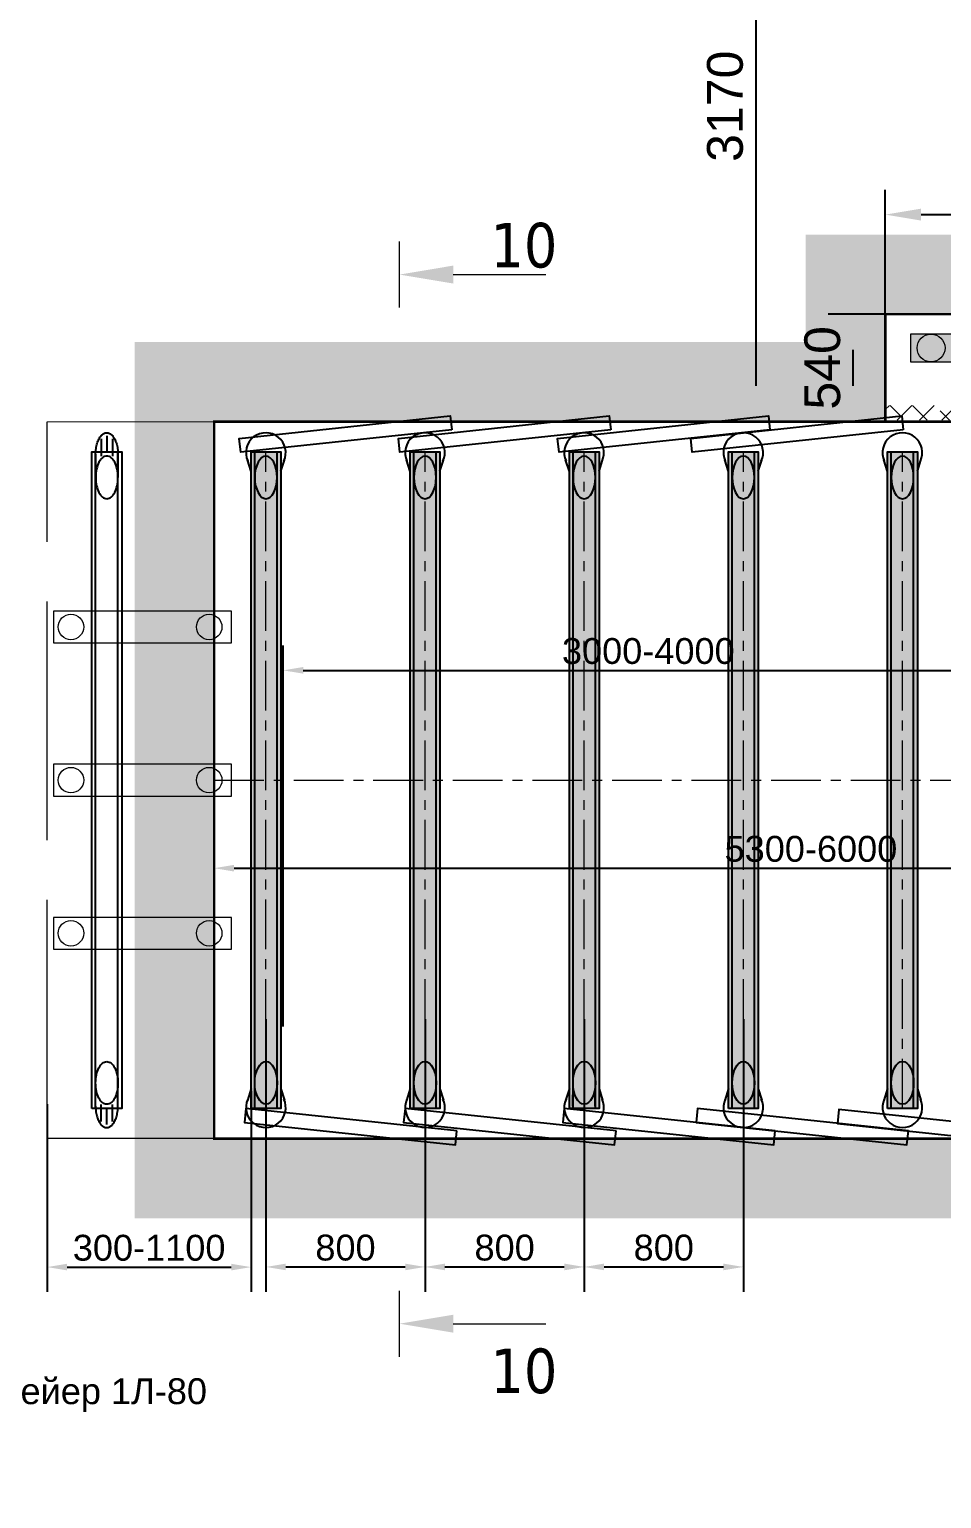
# Model space of a CAD drawing. Header units: inches. Extents: x 523 to 1492, y 69 to 539.
# Drawn here: x 660.4 to 706.3, y 250.1 to 324 of the extents above; entities that cross this region are included whole.
import ezdxf
from ezdxf import colors
from ezdxf.entities.mleader import LeaderData, LeaderLine
from ezdxf.math import Vec2, Vec3

# ---------------------------------------------------------------- set-up
doc = ezdxf.new("R2010")
doc.units = ezdxf.units.IN
doc.header["$MEASUREMENT"] = 0
doc.linetypes.add('ACAD_ISO02W100', pattern=[15, 12, -3])
doc.linetypes.add('CENTERX2', pattern=[4, 2.5, -0.5, 0.5, -0.5])
doc.styles.get("Standard").update_dxf_attribs({"font": 'arial.ttf'})
doc.styles.add('стиль', font='tahoma.ttf')
doc.dimstyles.new('ISO-25', dxfattribs={"dimtxt": 2.5, "dimasz": 2.5, "dimexe": 1.25, "dimexo": 0, "dimtad": 1, "dimdec": 0, "dimtxsty": 'Standard', "dimcen": 2.5, "dimadec": 0, "dimazin": 0, "dimtfac": 1, "dimtdec": 0, "dimtmove": 0, "dimatfit": 3, "dimfxl": 0, "dimarcsym": 0})

# ---------------------------------------------------------------- blocks, each defined once
blk = doc.blocks.new('*D201')
at = {"color": 0, "linetype": 'ByBlock', "lineweight": -2}
for p, q in [((738.661, 335.939), (695.693, 335.939)), ((696.943, 334.139), (696.943, 306.039)), ((737.827, 304.239), (695.693, 304.239))]:
    blk.add_line(p, q, dxfattribs=at)
at = {"color": 0, "linetype": 'ByBlock'}
for points in [[(696.643, 334.139), (697.243, 334.139), (696.943, 335.939)], [(696.643, 306.039), (697.243, 306.039), (696.943, 304.239)]]:
    blk.add_solid(points, dxfattribs=at)
at = {"layer": 'Defpoints', "color": 0, "linetype": 'ByBlock'}
for p in [(738.661, 335.939), (696.943, 304.239), (737.827, 304.239)]:
    blk.add_point(p, dxfattribs=at)
at = {"color": 0, "linetype": 'ByBlock', "lineweight": 15, "insert": (695.398, 320.089), "char_height": 1.8, "attachment_point": 5, "rotation": 90}
blk.add_mtext('3170', dxfattribs=at)
blk = doc.blocks.new('*D102')
at = {"color": 0, "linetype": 'ByBlock', "lineweight": -2}
for p, q in [((671.564, 270.606), (671.564, 260.494)), ((661.314, 269.929), (661.314, 260.494)), ((662.314, 261.744), (670.564, 261.744))]:
    blk.add_line(p, q, dxfattribs=at)
at = {"color": 0, "linetype": 'ByBlock'}
for points in [[(662.314, 261.911), (662.314, 261.578), (661.314, 261.744)], [(670.564, 261.911), (670.564, 261.578), (671.564, 261.744)]]:
    blk.add_solid(points, dxfattribs=at)
at = {"layer": 'Defpoints', "color": 0, "linetype": 'ByBlock'}
for p in [(671.564, 270.606), (661.314, 269.929), (671.564, 261.744)]:
    blk.add_point(p, dxfattribs=at)
at = {"color": 0, "linetype": 'ByBlock', "lineweight": 15, "insert": (666.439, 262.708), "char_height": 1.3, "attachment_point": 5}
blk.add_mtext('300-1100', dxfattribs=at)
blk = doc.blocks.new('Рама 3.3м')
blk.add_hatch(color=7).paths.add_polyline_path([(-1622.029, -523.338), (-1622.029, -490.338), (-1620.534, -490.338), (-1620.534, -523.338)])
at = {"color": 22}
for p, q in [((-1622.029, -491.333), (-1622.216, -490.744)), ((-1620.534, -491.316), (-1620.356, -490.75)), ((-1621.846, -523.224), (-1621.843, -522.055)), ((-1620.724, -523.224), (-1620.721, -522.055)), ((-1622.029, -522.343), (-1622.216, -522.932)), ((-1620.534, -522.36), (-1620.356, -522.927))]:
    blk.add_line(p, q, dxfattribs=at)
at = {"color": 252}
for p, q in [((-1621.845, -523.338), (-1621.845, -490.338)), ((-1620.72, -523.338), (-1620.72, -490.338))]:
    blk.add_line(p, q, dxfattribs=at)
at = {"color": 7, "linetype": 'CENTERX2', "lineweight": 0}
blk.add_line((-1621.281, -523.338), (-1621.281, -490.338), dxfattribs=at)
at = {"color": 252}
blk.add_lwpolyline([(-1622.029, -523.338), (-1622.029, -490.338), (-1620.534, -490.338), (-1620.534, -523.338)], close=True, dxfattribs=at)
at = {"color": 22}
for centre, start, end in [((-1621.285, -490.379), 334.60006, 204.62403), ((-1621.285, -523.297), 155.37597, 25.39994)]:
    blk.add_arc(centre, 1, start, end, dxfattribs=at)
at = {"color": 22, "extrusion": (0, 0, -1)}
blk.add_ellipse((-1621.282, -491.622), major_axis=(0, 1.073), ratio=0.522788, dxfattribs=at)
at = {"color": 22}
blk.add_ellipse((-1621.282, -522.055), major_axis=(0, -1.073), ratio=0.522788, dxfattribs=at)
blk = doc.blocks.new('*D193')
at = {"color": 0, "linetype": 'ByBlock', "lineweight": -2}
for p, q in [((669.709, 304.239), (669.709, 280.544)), ((729.709, 304.239), (729.709, 280.544)), ((670.709, 281.794), (728.709, 281.794))]:
    blk.add_line(p, q, dxfattribs=at)
at = {"color": 0, "linetype": 'ByBlock'}
for points in [[(670.709, 281.961), (670.709, 281.627), (669.709, 281.794)], [(728.709, 281.961), (728.709, 281.627), (729.709, 281.794)]]:
    blk.add_solid(points, dxfattribs=at)
at = {"layer": 'Defpoints', "color": 0, "linetype": 'ByBlock'}
for p in [(669.709, 304.239), (729.709, 304.239), (729.709, 281.794)]:
    blk.add_point(p, dxfattribs=at)
at = {"color": 0, "linetype": 'ByBlock', "lineweight": 15, "insert": (699.709, 282.758), "char_height": 1.3, "attachment_point": 5}
blk.add_mtext('5300-6000', dxfattribs=at)
blk = doc.blocks.new('*D194')
at = {"color": 0, "linetype": 'ByBlock', "lineweight": -2}
for p, q in [((709.884, 294.081), (709.884, 290.486)), ((673.185, 273.834), (673.185, 292.986)), ((674.185, 291.736), (708.884, 291.736))]:
    blk.add_line(p, q, dxfattribs=at)
at = {"color": 0, "linetype": 'ByBlock'}
for points in [[(674.185, 291.903), (674.185, 291.57), (673.185, 291.736)], [(708.884, 291.903), (708.884, 291.57), (709.884, 291.736)]]:
    blk.add_solid(points, dxfattribs=at)
at = {"layer": 'Defpoints', "color": 0, "linetype": 'ByBlock'}
for p in [(709.884, 294.081), (709.884, 291.736), (673.185, 273.834)]:
    blk.add_point(p, dxfattribs=at)
at = {"color": 0, "linetype": 'ByBlock', "lineweight": 15, "insert": (691.534, 292.7), "char_height": 1.3, "attachment_point": 5}
blk.add_mtext('3000-4000', dxfattribs=at)
blk = doc.blocks.new('*D287')
at = {"color": 0, "linetype": 'ByBlock', "lineweight": -2}
for p, q in [((672.311, 274.212), (672.311, 260.502)), ((680.311, 274.212), (680.311, 260.502)), ((673.311, 261.752), (679.311, 261.752))]:
    blk.add_line(p, q, dxfattribs=at)
at = {"color": 0, "linetype": 'ByBlock'}
for points in [[(673.311, 261.919), (673.311, 261.585), (672.311, 261.752)], [(679.311, 261.919), (679.311, 261.585), (680.311, 261.752)]]:
    blk.add_solid(points, dxfattribs=at)
at = {"layer": 'Defpoints', "color": 0, "linetype": 'ByBlock'}
for p in [(672.311, 274.212), (680.311, 274.212), (680.311, 261.752)]:
    blk.add_point(p, dxfattribs=at)
at = {"color": 0, "linetype": 'ByBlock', "lineweight": 15, "insert": (676.311, 262.716), "char_height": 1.3, "attachment_point": 5}
blk.add_mtext('800', dxfattribs=at)
blk = doc.blocks.new('ш.брус 3.0м')
at = {"linetype": 'ByBlock', "lineweight": 15}
blk.add_hatch(color=254, dxfattribs=at).paths.add_polyline_path([(-531.412, -4774.534), (-531.412, -4775.934), (-501.412, -4775.934), (-501.412, -4774.534)])
at = {"color": 7, "linetype": 'ByBlock', "lineweight": 15}
blk.add_lwpolyline([(-531.412, -4775.934), (-501.412, -4775.934), (-501.412, -4774.534), (-531.412, -4774.534)], close=True, dxfattribs=at)
blk.add_lwpolyline([(-531.412, -4774.534), (-531.412, -4775.934), (-501.412, -4775.934), (-501.412, -4774.534), (-531.412, -4774.534)], dxfattribs=at)
blk = doc.blocks.new('S - 140')
at = {"linetype": 'ByBlock', "lineweight": 15}
h = blk.add_hatch(color=7, dxfattribs=at)
edge = h.paths.add_edge_path()
edge.add_arc((1417, -1396.7), 70, 0, 360)
at = {"color": 7, "linetype": 'ByBlock', "lineweight": 15}
blk.add_circle((1417, -1396.7), 70, dxfattribs=at)
blk = doc.blocks.new('*D289')
at = {"color": 0, "linetype": 'ByBlock', "lineweight": -2}
for p, q in [((703.449, 309.642), (700.583, 309.642)), ((701.833, 306.039), (701.833, 307.842)), ((705.313, 304.239), (700.583, 304.239))]:
    blk.add_line(p, q, dxfattribs=at)
at = {"color": 0, "linetype": 'ByBlock'}
for points in [[(701.533, 307.842), (702.133, 307.842), (701.833, 309.642)], [(701.533, 306.039), (702.133, 306.039), (701.833, 304.239)]]:
    blk.add_solid(points, dxfattribs=at)
at = {"layer": 'Defpoints', "color": 0, "linetype": 'ByBlock'}
for p in [(701.833, 309.642), (703.449, 309.642), (705.313, 304.239)]:
    blk.add_point(p, dxfattribs=at)
at = {"color": 0, "linetype": 'ByBlock', "lineweight": 15, "insert": (700.289, 306.94), "char_height": 1.8, "attachment_point": 5, "rotation": 90}
blk.add_mtext('540', dxfattribs=at)
blk = doc.blocks.new('*D290')
at = {"color": 0, "linetype": 'ByBlock', "lineweight": -2}
for p, q in [((703.449, 309.642), (703.449, 315.891)), ((729.709, 309.642), (729.709, 315.891)), ((705.249, 314.641), (727.909, 314.641))]:
    blk.add_line(p, q, dxfattribs=at)
at = {"color": 0, "linetype": 'ByBlock'}
for points in [[(705.249, 314.941), (705.249, 314.341), (703.449, 314.641)], [(727.909, 314.941), (727.909, 314.341), (729.709, 314.641)]]:
    blk.add_solid(points, dxfattribs=at)
at = {"layer": 'Defpoints', "color": 0, "linetype": 'ByBlock'}
for p in [(729.709, 314.641), (703.449, 309.642), (729.709, 309.642)]:
    blk.add_point(p, dxfattribs=at)
at = {"color": 0, "linetype": 'ByBlock', "lineweight": 15, "insert": (716.579, 316.185), "char_height": 1.8, "attachment_point": 5}
blk.add_mtext('900-2600', dxfattribs=at)
blk = doc.blocks.new('*D306')
at = {"color": 0, "linetype": 'ByBlock', "lineweight": -2}
for p, q in [((680.311, 274.212), (680.311, 260.502)), ((688.311, 274.212), (688.311, 260.502)), ((681.311, 261.752), (687.311, 261.752))]:
    blk.add_line(p, q, dxfattribs=at)
at = {"color": 0, "linetype": 'ByBlock'}
for points in [[(681.311, 261.919), (681.311, 261.585), (680.311, 261.752)], [(687.311, 261.919), (687.311, 261.585), (688.311, 261.752)]]:
    blk.add_solid(points, dxfattribs=at)
at = {"layer": 'Defpoints', "color": 0, "linetype": 'ByBlock'}
for p in [(680.311, 274.212), (688.311, 274.212), (688.311, 261.752)]:
    blk.add_point(p, dxfattribs=at)
at = {"color": 0, "linetype": 'ByBlock', "lineweight": 15, "insert": (684.311, 262.716), "char_height": 1.3, "attachment_point": 5}
blk.add_mtext('800', dxfattribs=at)
blk = doc.blocks.new('*D307')
at = {"color": 0, "linetype": 'ByBlock', "lineweight": -2}
for p, q in [((688.311, 274.212), (688.311, 260.502)), ((696.311, 274.212), (696.311, 260.502)), ((689.311, 261.752), (695.311, 261.752))]:
    blk.add_line(p, q, dxfattribs=at)
at = {"color": 0, "linetype": 'ByBlock'}
for points in [[(689.311, 261.919), (689.311, 261.585), (688.311, 261.752)], [(695.311, 261.919), (695.311, 261.585), (696.311, 261.752)]]:
    blk.add_solid(points, dxfattribs=at)
at = {"layer": 'Defpoints', "color": 0, "linetype": 'ByBlock'}
for p in [(688.311, 274.212), (696.311, 274.212), (696.311, 261.752)]:
    blk.add_point(p, dxfattribs=at)
at = {"color": 0, "linetype": 'ByBlock', "lineweight": 15, "insert": (692.311, 262.716), "char_height": 1.3, "attachment_point": 5}
blk.add_mtext('800', dxfattribs=at)

msp = doc.modelspace()

# ---------------------------------------------------------------- hatches: boundary and pattern name
at = {"linetype": 'ByBlock', "lineweight": 15}
h = msp.add_hatch(dxfattribs=at)
h.set_pattern_fill('ANSI38', scale=0.25, style=0)
h.set_pattern_definition([(45, (-1070.4876, 3958.34645), (-0.561266, 0.561266), []), (135, (-1070.4876, 3958.34645), (-1.68379802, 0.561266), [1.984375, -1.190625])])
h.paths.add_polyline_path([(729.709, 304.308), (729.709, 305.043), (703.449, 305.043), (703.449, 304.308)])

# ---------------------------------------------------------------- linework, layer by layer
at = {"color": 7, "linetype": 'ByBlock', "lineweight": 15}
for p, q in [((679.025, 309.969), (679.025, 313.289)), ((681.725, 311.629), (686.376, 311.629)), ((738.661, 304.239), (688.661, 304.239)), ((679.025, 257.239), (679.025, 260.559)), ((681.725, 258.899), (686.376, 258.899))]:
    msp.add_line(p, q, dxfattribs=at)
msp.add_line((949.259, 304.239), (688.661, 304.239))
msp.add_line((949.259, 304.239), (688.661, 304.239))
at = {"color": 5, "linetype": 'ACAD_ISO02W100'}
for p, q in [((664.31, 303.523), (664.312, 302.697)), ((664.028, 303.377), (664.028, 302.509)), ((664.596, 303.373), (664.597, 302.509)), ((663.749, 302.605), (663.752, 301.436)), ((664.871, 302.605), (664.874, 301.436)), ((663.748, 269.828), (663.75, 270.998)), ((664.87, 269.828), (664.872, 270.998)), ((664.027, 269.056), (664.027, 269.924)), ((664.595, 269.06), (664.595, 269.924))]:
    msp.add_line(p, q, dxfattribs=at)
at = {"color": 5, "linetype": 'ByBlock'}
for p, q in [((663.749, 269.714), (663.749, 302.714)), ((664.873, 269.714), (664.873, 302.714))]:
    msp.add_line(p, q, dxfattribs=at)
at = {"color": 7, "linetype": 'CENTERX2', "lineweight": 15}
msp.add_line((669.709, 286.219), (949.259, 286.219), dxfattribs=at)
at = {"color": 7, "linetype": 'ACAD_ISO02W100'}
msp.add_line((664.309, 268.91), (664.311, 269.736), dxfattribs=at)
at = {"color": 253, "linetype": 'ByBlock', "lineweight": 15, "const_width": 4}
msp.add_lwpolyline([(729.709, 311.642), (701.449, 311.642), (701.449, 306.239), (667.709, 306.239), (667.708, 266.2), (949.259, 266.2)], dxfattribs=at)
at = {"const_width": 0.125}
for points in [[(729.709, 309.642), (703.449, 309.642), (703.449, 304.239), (669.709, 304.239), (669.708, 268.2), (949.259, 268.2)], [(703.449, 304.239), (949.259, 304.239)]]:
    msp.add_lwpolyline(points, dxfattribs=at)
at = {"color": 1, "linetype": 'ACAD_ISO02W100', "lineweight": 15}
msp.add_lwpolyline([(669.708, 268.2), (661.314, 268.2), (661.314, 304.234), (669.709, 304.239)], dxfattribs=at)
at = {"color": 7, "linetype": 'ByBlock', "lineweight": 15}
msp.add_lwpolyline([(719.709, 304.239), (669.709, 304.239), (669.708, 268.2), (949.259, 268.2)], dxfattribs=at)
for points in [[(681.649, 303.824), (671.046, 302.696), (670.971, 303.392), (681.574, 304.528)], [(689.649, 303.824), (679.046, 302.696), (678.971, 303.392), (689.574, 304.528)], [(697.649, 303.824), (687.046, 302.696), (686.971, 303.392), (697.574, 304.528)], [(704.348, 303.824), (693.745, 302.696), (693.67, 303.392), (704.273, 304.528)], [(681.912, 268.586), (671.309, 269.714), (671.234, 269.018), (681.837, 267.883)], [(689.912, 268.586), (679.309, 269.714), (679.234, 269.018), (689.837, 267.883)], [(697.912, 268.586), (687.309, 269.714), (687.234, 269.018), (697.837, 267.883)], [(704.611, 268.586), (694.008, 269.714), (693.933, 269.018), (704.536, 267.883)], [(711.717, 268.54), (701.112, 269.662), (701.038, 268.966), (711.642, 267.837)]]:
    msp.add_lwpolyline(points, close=True)
at = {"color": 5, "linetype": 'ByBlock'}
msp.add_lwpolyline([(663.565, 269.714), (663.565, 302.714), (665.06, 302.714), (665.06, 269.714)], close=True, dxfattribs=at)
at = {"color": 7, "linetype": 'ByBlock', "lineweight": 15}
for points in [[(670.577, 294.717), (661.626, 294.717), (661.626, 293.117), (670.579, 293.117)], [(670.577, 287.019), (661.626, 287.019), (661.626, 285.419), (670.579, 285.419)], [(670.577, 279.322), (661.626, 279.322), (661.626, 277.722), (670.579, 277.722)]]:
    msp.add_lwpolyline(points, close=True, dxfattribs=at)
at = {"color": 7, "lineweight": 13}
for centre in [(662.51, 293.917), (669.459, 293.917), (662.51, 286.219), (669.459, 286.219), (662.51, 278.522), (669.459, 278.522)]:
    msp.add_circle(centre, 0.64, dxfattribs=at)
at = {"color": 5, "linetype": 'ACAD_ISO02W100', "extrusion": (0, 0, -1)}
msp.add_ellipse((664.31, 302.605), major_axis=(0, 1.073), ratio=0.522788, start_param=4.712389, end_param=7.853982, dxfattribs=at)
msp.add_ellipse((664.313, 301.436), major_axis=(0, 1.073), ratio=0.522788, dxfattribs=at)
at = {"color": 5, "linetype": 'ACAD_ISO02W100'}
msp.add_ellipse((664.311, 270.998), major_axis=(0, -1.073), ratio=0.522788, dxfattribs=at)
msp.add_ellipse((664.309, 269.828), major_axis=(0, -1.073), ratio=0.522788, start_param=4.712389, end_param=7.853982, dxfattribs=at)
at = {"color": 7, "linetype": 'ByBlock', "lineweight": 15}
for points in [[(681.725, 312.079), (681.725, 311.179), (679.025, 311.629)], [(681.725, 259.349), (681.725, 258.449), (679.025, 258.899)]]:
    msp.add_solid(points, dxfattribs=at)

# ---------------------------------------------------------------- block references
msp.add_blockref('ш.брус 3.0м', (1236.121, 5083.172), dxfattribs=at)
at = {"color": 7, "linetype": 'ByBlock', "lineweight": 15, "xscale": 0.009999999999990905, "yscale": 0.009999999999990905, "zscale": 0.009999999999990905}
msp.add_blockref('S - 140', (691.579, 321.906), dxfattribs=at)
for p in [(2293.593, 793.057), (2301.593, 793.057), (2309.593, 793.057), (2317.593, 793.057), (2325.593, 793.057)]:
    msp.add_blockref('Рама 3.3м', p)

# ---------------------------------------------------------------- texts
at = {"color": 7, "linetype": 'ByBlock', "lineweight": 15, "style": 'стиль'}
for p in [(683.6, 311.987), (683.6, 255.411)]:
    msp.add_text('10', height=2.2395, dxfattribs=at).set_placement(p)

# ---------------------------------------------------------------- dimensions: what is measured, and where the dimension line sits
at = {"color": 7, "linetype": 'ByBlock', "lineweight": 15}
for base, p1, p2, picture, middle in [((696.943, 304.239), (738.661, 335.939), (737.827, 304.239), '*D201', (695.398, 320.089)), ((701.833, 309.642), (705.313, 304.239), (703.449, 309.642), '*D289', (700.289, 306.94))]:
    dim = msp.add_linear_dim(base=base, p1=p1, p2=p2, angle=90, dimstyle='ISO-25', override={"dimtxt": 1.8, "dimasz": 1.8, "dimlfac": 100, "dimrnd": 0.05, "dimfxl": 1.25}, dxfattribs=at)
    dim.commit()
    dim.dimension.update_dxf_attribs({"geometry": picture, "text_midpoint": middle})
for base, p1, p2, text, override, picture, middle in [((729.709, 314.641), (703.449, 309.642), (729.709, 309.642), '900-2600', {"dimtxt": 1.8, "dimasz": 1.8, "dimlfac": 100, "dimrnd": 0.05, "dimfxl": 1.25}, '*D290', (716.579, 316.185)), ((729.709, 281.794), (669.709, 304.239), (729.709, 304.239), '5300-6000', {"dimtxt": 1.3, "dimasz": 1, "dimgap": 0.3, "dimlfac": 100, "dimrnd": 0.05, "dimtmove": 1, "dimfxl": 1.25}, '*D193', (699.709, 282.758)), ((709.884, 291.736), (673.185, 273.834), (709.884, 294.081), '3000-4000', {"dimtxt": 1.3, "dimasz": 1, "dimgap": 0.3, "dimlfac": 100, "dimrnd": 0.05, "dimtmove": 1, "dimfxl": 1.25}, '*D194', (691.534, 292.7))]:
    dim = msp.add_linear_dim(base=base, p1=p1, p2=p2, text=text, dimstyle='ISO-25', override=override, dxfattribs=at)
    dim.commit()
    dim.dimension.update_dxf_attribs({"geometry": picture, "text_midpoint": middle})
for base, p1, p2, picture, middle in [((680.311, 261.752), (672.311, 274.212), (680.311, 274.212), '*D287', (676.311, 262.716)), ((688.311, 261.752), (680.311, 274.212), (688.311, 274.212), '*D306', (684.311, 262.716)), ((696.311, 261.752), (688.311, 274.212), (696.311, 274.212), '*D307', (692.311, 262.716))]:
    dim = msp.add_linear_dim(base=base, p1=p1, p2=p2, dimstyle='ISO-25', override={"dimtxt": 1.3, "dimasz": 1, "dimgap": 0.3, "dimlfac": 100, "dimrnd": 0.05, "dimtmove": 1, "dimfxl": 1.25}, dxfattribs=at)
    dim.commit()
    dim.dimension.update_dxf_attribs({"geometry": picture, "text_midpoint": middle})
dim = msp.add_linear_dim(base=(671.564, 261.744), p1=(661.314, 269.929), p2=(671.564, 270.606), text='300-1100', dimstyle='ISO-25', override={"dimtxt": 1.3, "dimasz": 1, "dimgap": 0.3, "dimlfac": 100, "dimrnd": 0.05, "dimtmove": 1, "dimfxl": 1.25}, dxfattribs=at)
dim.commit()
dim.dimension.update_dxf_attribs({"geometry": '*D102', "text_midpoint": (666.439, 261.744), "dimtype": 160})

# ---------------------------------------------------------------- leaders
ml = msp.add_multileader_mtext('Standard', dxfattribs=at)
ml.set_content('ленточный конвейер 1Л-80', color=7)
ml.set_leader_properties()
ml.build(insert=Vec2(0, 0))
ml.multileader.update_dxf_attribs({"dogleg_length": 1, "arrow_head_size": 1})
ctx = ml.context
ctx.base_point, ctx.char_height, ctx.arrow_head_size, ctx.landing_gap_size, ctx.plane_origin = Vec3(646.016, 255.326), 1.3, 1, 0.5, Vec3(641.901, 252.345)
notes = []
notes.append((ctx, [(0, (1, 1, 0), (645.016, 255.326), (1, 0), 1, [(0, [(643.006, 263.017)], 0, [])])]))
ctx.mtext.insert, ctx.mtext.flow_direction = Vec3(646.516, 256.156), 5
for ctx, leaders in notes:
    for number, flags, end, landing, length, lines in leaders:
        leader = LeaderData()
        leader.index, (leader.has_last_leader_line, leader.has_dogleg_vector, leader.attachment_direction) = number, flags
        leader.last_leader_point, leader.dogleg_vector, leader.dogleg_length = Vec3(end), Vec3(landing), length
        for number, points, colour, breaks in lines:
            line = LeaderLine()
            line.index, line.vertices, line.color, line.breaks = number, Vec3.list(points), colors.encode_raw_color(colour), breaks
            leader.lines.append(line)
        ctx.leaders.append(leader)

doc.saveas('drawing.dxf')
